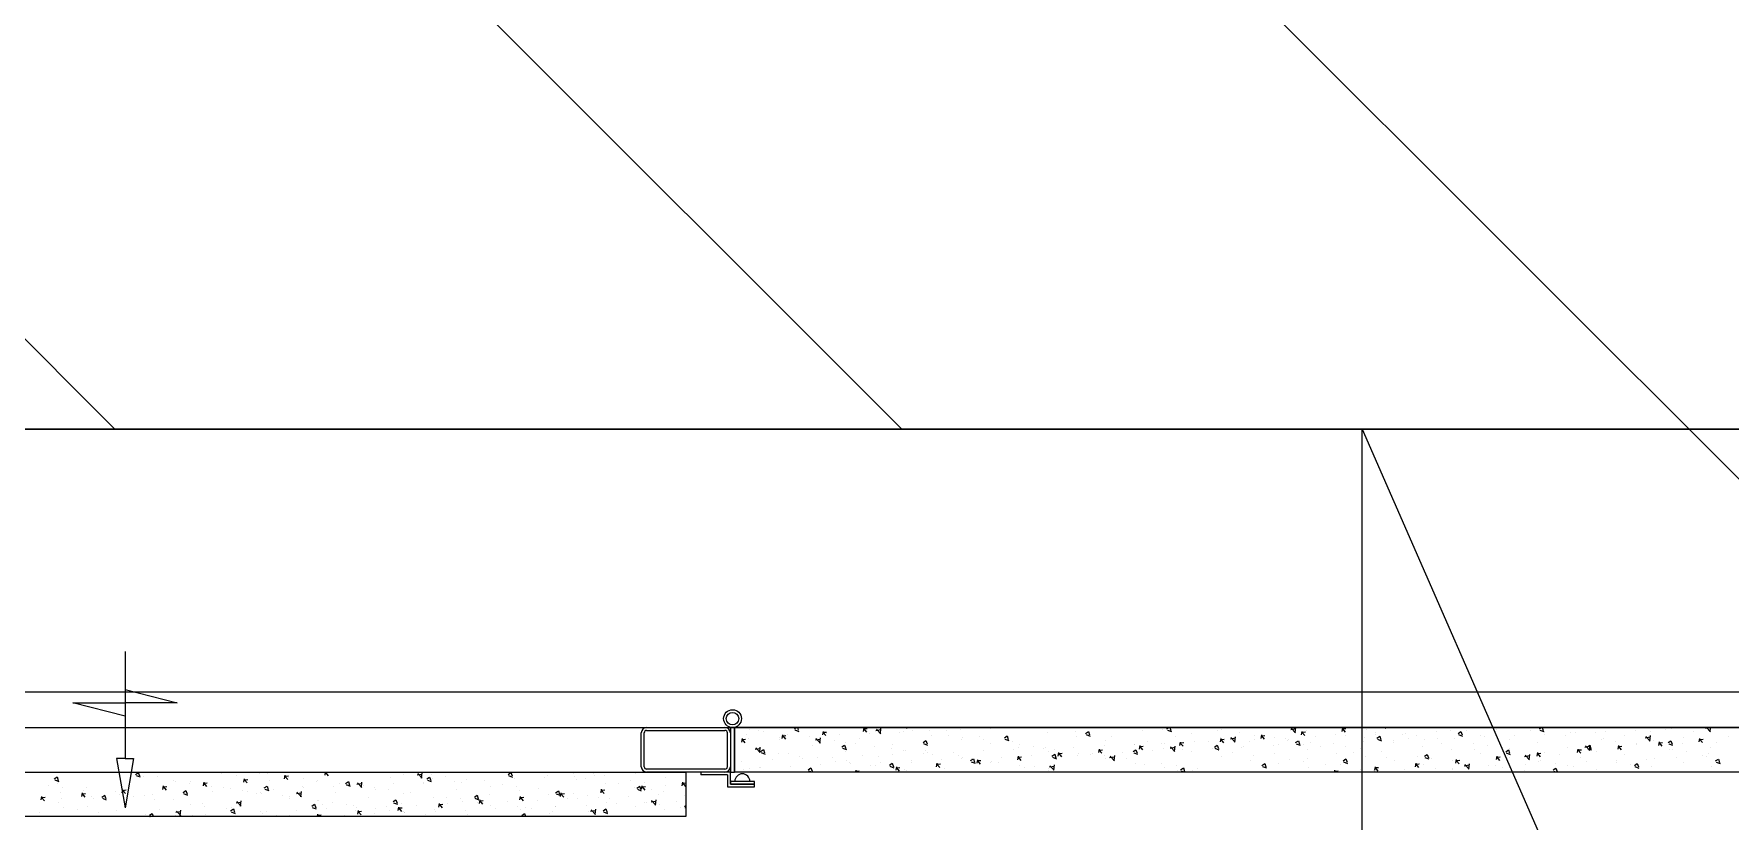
# Model space of a CAD drawing. Extents: x 758840 to 1108724, y -102573 to 143521.
# Drawn here: x 852511 to 854416, y 67787 to 68672 of the extents above; entities that cross this region are included whole.
import ezdxf
from ezdxf.xclip import XClip

# ---------------------------------------------------------------- set-up
doc = ezdxf.new("R2010")
doc.units = 0
doc.header["$LTSCALE"] = 1000
doc.header["$MEASUREMENT"] = 0
for name, color, linetype in [('02电气-设备', 255, 'Continuous'), ('02电气-设备基础', 252, 'Continuous'), ('0421-暖通-风管-变压器区域排风', 3, 'Continuous'), ('电缆沟', 2, 'Continuous'), ('钢盖板', 6, 'Continuous')]:
    doc.layers.add(name, color=color, linetype=linetype)

# ---------------------------------------------------------------- blocks, each defined once
blk = doc.blocks.new('BD4-PAL0101-HVPM02')
at = {"layer": '02电气-设备'}
for p, q in [((8381447.4, -4146404.4), (8394807.4, -4146404.4)), ((8384484.9, -4146448.5), (8384484.9, -4146410.5)), ((8384488.1, -4146448.5), (8384488.1, -4146410.5)), ((8384490.9, -4146404.5), (8384578.9, -4146404.5)), ((8384490.9, -4146407.7), (8384578.9, -4146407.7)), ((8384581.7, -4146448.5), (8384581.7, -4146410.5)), ((8384584.9, -4146410.5), (8384584.9, -4146448.5)), ((8384585.4, -4146454.5), (8384585.4, -4146404.3)), ((8384589.4, -4146454.5), (8384589.4, -4146404.3)), ((8385831.9, -4146404.4), (8384589.4, -4146404.4)), ((8384589.4, -4146404.4), (8384589.4, -4146454.4)), ((8384598, -4146416.8), (8384597.3, -4146420.8)), ((8384598.1, -4146417.9), (8384601.9, -4146417.5)), ((8384598.1, -4146418), (8384601.2, -4146421.6)), ((8384603.6, -4146412.2), (8384603.6, -4146412.2)), ((8384605.8, -4146417), (8384605.8, -4146417)), ((8384606, -4146406.6), (8384606, -4146406.6)), ((8384616.7, -4146407.7), (8384616.7, -4146407.7)), ((8384621.9, -4146408.7), (8384621.9, -4146408.7)), ((8384639.6, -4146415.6), (8384639.6, -4146415.6)), ((8384640.6, -4146418.5), (8384640.6, -4146418.5)), ((8384643.6, -4146412.8), (8384642.8, -4146416.8)), ((8384643.6, -4146413.9), (8384647.4, -4146413.6)), ((8384643.7, -4146414), (8384646.7, -4146417.6)), ((8384645.9, -4146411.9), (8384645.9, -4146411.9)), ((8384649.6, -4146412.4), (8384649.6, -4146412.4)), ((8384655.9, -4146404.6), (8384655.9, -4146404.6)), ((8384656.8, -4146405.9), (8384659, -4146404.4)), ((8384657.4, -4146407.1), (8384661.8, -4146408.8)), ((8384660.2, -4146404.4), (8384661.2, -4146407.6)), ((8384673.5, -4146414.1), (8384673.5, -4146414.1)), ((8384680.5, -4146418.3), (8384686.2, -4146417.4)), ((8384681.1, -4146417), (8384686.1, -4146422.2)), ((8384682.3, -4146416.9), (8384682.3, -4146416.9)), ((8384685.9, -4146416.1), (8384685.2, -4146422.1)), ((8384686, -4146417.2), (8384686, -4146417.2)), ((8384689.1, -4146408.9), (8384688.4, -4146412.8)), ((8384689.2, -4146409.9), (8384693, -4146409.6)), ((8384689.2, -4146410), (8384692.3, -4146413.6)), ((8384692.9, -4146410.9), (8384692.9, -4146410.9)), ((8384701.9, -4146419.3), (8384701.9, -4146419.3)), ((8384707.4, -4146412.7), (8384707.4, -4146412.7)), ((8384714.3, -4146421), (8384714.3, -4146421)), ((8384726, -4146422.4), (8384726, -4146422.4)), ((8384729.9, -4146417.3), (8384729.9, -4146417.3)), ((8384734.7, -4146404.9), (8384733.9, -4146408.8)), ((8384734.7, -4146405.9), (8384738.5, -4146405.6)), ((8384734.7, -4146406), (8384737.8, -4146409.7)), ((8384741.3, -4146411.3), (8384741.3, -4146411.3)), ((8384746.5, -4146404.6), (8384746.5, -4146404.6)), ((8384748.3, -4146407.8), (8384753.9, -4146406.9)), ((8384748.9, -4146406.5), (8384753.8, -4146411.7)), ((8384753.7, -4146405.5), (8384753, -4146411.6)), ((8384765.3, -4146404.8), (8384765.3, -4146404.8)), ((8384775.2, -4146409.8), (8384775.2, -4146409.8)), ((8384779.1, -4146409.1), (8384779.1, -4146409.1)), ((8384779.6, -4146404.4), (8384779.5, -4146404.9)), ((8384782.3, -4146404.4), (8384783.4, -4146405.7)), ((8384789.3, -4146407.9), (8384789.3, -4146407.9)), ((8384801.4, -4146421.2), (8384804.6, -4146419.1)), ((8384802, -4146422.5), (8384806.4, -4146424.2)), ((8384804.6, -4146419.1), (8384805.9, -4146423)), ((8384809.1, -4146408.4), (8384809.1, -4146408.4)), ((8384811.2, -4146413.1), (8384811.2, -4146413.1)), ((8384828.2, -4146407.8), (8384828.2, -4146407.8)), ((8384829.4, -4146413.2), (8384829.4, -4146413.2)), ((8384843, -4146407), (8384843, -4146407)), ((8384844.2, -4146417.9), (8384844.2, -4146417.9)), ((8384845.3, -4146415.3), (8384845.3, -4146415.3)), ((8384865.3, -4146414.1), (8384865.3, -4146414.1)), ((8384869.4, -4146418.5), (8384869.4, -4146418.5)), ((8384876.8, -4146422.4), (8384876.8, -4146422.4)), ((8384876.9, -4146405.5), (8384876.9, -4146405.5)), ((8384892.7, -4146416.2), (8384895.8, -4146414)), ((8384893.3, -4146417.4), (8384897.7, -4146419.1)), ((8384895.8, -4146414), (8384897.1, -4146417.9)), ((8384902.3, -4146420.5), (8384902.3, -4146420.5)), ((8384908.1, -4146405.3), (8384908.1, -4146405.3)), ((8384941.1, -4146410), (8384941.1, -4146410)), ((8384972.8, -4146409.2), (8384972.8, -4146409.2)), ((8384973.7, -4146414.5), (8384973.7, -4146414.5)), ((8384983.9, -4146411.1), (8384987.1, -4146408.9)), ((8384984.5, -4146412.4), (8384989, -4146414.1)), ((8384987.1, -4146409), (8384988.4, -4146412.8)), ((8384988.7, -4146411.3), (8384988.7, -4146411.3)), ((8385005.8, -4146418.6), (8385005.8, -4146418.6)), ((8385012.8, -4146414.5), (8385012.8, -4146414.5)), ((8385047.8, -4146408), (8385047.8, -4146408)), ((8385052.9, -4146419.8), (8385052.9, -4146419.8)), ((8385068.8, -4146421.9), (8385068.8, -4146421.9)), ((8385070.6, -4146406.7), (8385070.6, -4146406.7)), ((8385072.4, -4146422.1), (8385072.4, -4146422.1)), ((8385075.2, -4146406), (8385077.6, -4146404.4)), ((8385075.8, -4146407.3), (8385080.2, -4146409)), ((8385078.5, -4146404.4), (8385079.6, -4146407.7)), ((8385084.8, -4146414.4), (8385084.8, -4146414.4)), ((8385090.2, -4146420.8), (8385089.5, -4146424.7)), ((8385090.3, -4146421.8), (8385094.1, -4146421.5)), ((8385090.3, -4146421.9), (8385093.4, -4146425.5)), ((8385102.6, -4146410.7), (8385102.6, -4146410.7)), ((8385106.3, -4146420.7), (8385106.3, -4146420.7)), ((8385116.2, -4146405.3), (8385116.2, -4146405.3)), ((8385121.9, -4146420.7), (8385121.9, -4146420.7)), ((8385132.1, -4146407.4), (8385132.1, -4146407.4)), ((8385135.8, -4146416.8), (8385135, -4146420.7)), ((8385135.6, -4146415.5), (8385135.6, -4146415.5)), ((8385135.8, -4146417.8), (8385139.6, -4146417.5)), ((8385135.8, -4146417.9), (8385138.9, -4146421.6)), ((8385137.1, -4146406.8), (8385137.1, -4146406.8)), ((8385140.2, -4146419.2), (8385140.2, -4146419.2)), ((8385146.5, -4146417.1), (8385152.1, -4146416.2)), ((8385147.1, -4146415.8), (8385152, -4146421)), ((8385151.9, -4146414.8), (8385151.2, -4146420.9)), ((8385156.2, -4146410.5), (8385156.2, -4146410.5)), ((8385168.2, -4146420), (8385168.2, -4146420)), ((8385174.1, -4146413.2), (8385174.1, -4146413.2)), ((8385174.1, -4146417.8), (8385174.1, -4146417.8)), ((8385181.3, -4146412.8), (8385180.6, -4146416.8)), ((8385181.4, -4146413.8), (8385185.2, -4146413.5)), ((8385181.4, -4146413.9), (8385184.5, -4146417.6)), ((8385196.3, -4146415.8), (8385196.3, -4146415.8)), ((8385208, -4146416.4), (8385208, -4146416.4)), ((8385211.2, -4146419.5), (8385211.2, -4146419.5)), ((8385212.2, -4146417.9), (8385212.2, -4146417.9)), ((8385214.3, -4146406.6), (8385219.9, -4146405.7)), ((8385214.9, -4146405.3), (8385219.8, -4146410.5)), ((8385219.7, -4146404.4), (8385219, -4146410.4)), ((8385219.8, -4146421.4), (8385223, -4146419.3)), ((8385220.4, -4146422.7), (8385224.8, -4146424.4)), ((8385223, -4146419.3), (8385224.2, -4146423.1)), ((8385226.9, -4146408.8), (8385226.1, -4146412.8)), ((8385226.9, -4146409.8), (8385230.7, -4146409.5)), ((8385226.9, -4146409.9), (8385230, -4146413.6)), ((8385232.5, -4146407.7), (8385232.5, -4146407.7)), ((8385236.2, -4146421.1), (8385236.2, -4146421.1)), ((8385241.9, -4146415), (8385241.9, -4146415)), ((8385262.4, -4146422), (8385262.4, -4146422)), ((8385265.1, -4146412.1), (8385265.1, -4146412.1)), ((8385272.4, -4146404.8), (8385271.7, -4146408.8)), ((8385272.5, -4146405.9), (8385276.3, -4146405.5)), ((8385272.5, -4146405.9), (8385275.5, -4146409.6)), ((8385275.8, -4146413.5), (8385275.8, -4146413.5)), ((8385296.3, -4146420.6), (8385296.3, -4146420.6)), ((8385297.2, -4146416.2), (8385297.2, -4146416.2)), ((8385299.6, -4146406.6), (8385299.6, -4146406.6)), ((8385309.5, -4146410), (8385309.5, -4146410)), ((8385309.7, -4146412.1), (8385309.7, -4146412.1)), ((8385311.1, -4146416.3), (8385314.2, -4146414.2)), ((8385311.6, -4146417.6), (8385316.1, -4146419.3)), ((8385314.2, -4146414.2), (8385315.5, -4146418)), ((8385317.3, -4146404.4), (8385317.2, -4146404.8)), ((8385320.1, -4146404.4), (8385321.1, -4146405.6)), ((8385330.2, -4146419.2), (8385330.2, -4146419.2)), ((8385330.2, -4146420.9), (8385330.2, -4146420.9)), ((8385339.7, -4146411.8), (8385339.7, -4146411.8)), ((8385343.6, -4146410.7), (8385343.6, -4146410.7)), ((8385346.5, -4146416.4), (8385346.5, -4146416.4)), ((8385355.6, -4146413.9), (8385355.6, -4146413.9)), ((8385364.1, -4146417.8), (8385364.1, -4146417.8)), ((8385377.5, -4146409.2), (8385377.5, -4146409.2)), ((8385379.6, -4146417.1), (8385379.6, -4146417.1)), ((8385383.5, -4146422.7), (8385383.5, -4146422.7)), ((8385394.1, -4146408.3), (8385394.1, -4146408.3)), ((8385398, -4146416.3), (8385398, -4146416.3)), ((8385402.3, -4146411.2), (8385405.5, -4146409.1)), ((8385402.9, -4146412.5), (8385407.3, -4146414.2)), ((8385405.5, -4146409.1), (8385406.8, -4146412.9)), ((8385411.4, -4146407.8), (8385411.4, -4146407.8)), ((8385419.7, -4146422.4), (8385419.7, -4146422.4)), ((8385427.1, -4146413.1), (8385427.1, -4146413.1)), ((8385431.9, -4146414.9), (8385431.9, -4146414.9)), ((8385445.3, -4146406.4), (8385445.3, -4146406.4)), ((8385459.7, -4146417.6), (8385459.7, -4146417.6)), ((8385465.8, -4146413.5), (8385465.8, -4146413.5)), ((8385479.2, -4146404.9), (8385479.2, -4146404.9)), ((8385483.1, -4146407.9), (8385483.1, -4146407.9)), ((8385491.7, -4146421.6), (8385491.7, -4146421.6)), ((8385493.6, -4146406.1), (8385496.2, -4146404.4)), ((8385494.2, -4146407.4), (8385498.6, -4146409.1)), ((8385496.8, -4146404.4), (8385498, -4146407.8)), ((8385499, -4146410), (8385499, -4146410)), ((8385499.7, -4146412), (8385499.7, -4146412)), ((8385523, -4146413.1), (8385523, -4146413.1)), ((8385523.9, -4146405.3), (8385523.9, -4146405.3)), ((8385529, -4146410.3), (8385529, -4146410.3)), ((8385533.6, -4146410.6), (8385533.6, -4146410.6)), ((8385556.5, -4146409.7), (8385556.5, -4146409.7)), ((8385563.1, -4146418.4), (8385563.1, -4146418.4)), ((8385566.1, -4146416.6), (8385566.1, -4146416.6)), ((8385567.5, -4146409.2), (8385567.5, -4146409.2)), ((8385579, -4146420.5), (8385579, -4146420.5)), ((8385588.6, -4146413.8), (8385588.6, -4146413.8)), ((8385601.4, -4146407.7), (8385601.4, -4146407.7)), ((8385603.1, -4146423), (8385603.1, -4146423)), ((8385612.5, -4146415.9), (8385618.1, -4146415)), ((8385613.1, -4146414.6), (8385618, -4146419.8)), ((8385617.9, -4146413.6), (8385617.2, -4146419.7)), ((8385618.3, -4146409), (8385618.3, -4146409)), ((8385621.6, -4146418.6), (8385621.6, -4146418.6)), ((8385628, -4146420.7), (8385627.2, -4146424.7)), ((8385628, -4146421.7), (8385631.8, -4146421.4)), ((8385628, -4146421.8), (8385631.1, -4146425.5)), ((8385635.3, -4146406.3), (8385635.3, -4146406.3)), ((8385638.2, -4146421.5), (8385641.3, -4146419.4)), ((8385638.8, -4146422.8), (8385643.2, -4146424.5)), ((8385641.3, -4146419.4), (8385642.6, -4146423.2)), ((8385642.3, -4146406), (8385642.3, -4146406)), ((8385655.4, -4146415.4), (8385655.4, -4146415.4)), ((8385666.4, -4146409.2), (8385666.4, -4146409.2)), ((8385669.2, -4146404.9), (8385669.2, -4146404.9)), ((8385673.5, -4146416.7), (8385672.8, -4146420.7)), ((8385673.6, -4146417.8), (8385677.4, -4146417.4)), ((8385673.6, -4146417.8), (8385676.7, -4146421.5)), ((8385680.2, -4146405.4), (8385685.9, -4146404.5)), ((8385681.1, -4146404.4), (8385685.8, -4146409.3)), ((8385685.5, -4146404.4), (8385685, -4146409.2)), ((8385685.5, -4146406), (8385685.5, -4146406)), ((8385692.4, -4146421.7), (8385692.4, -4146421.7)), ((8385706.5, -4146414.4), (8385706.5, -4146414.4)), ((8384612.7, -4146428.8), (8384618.4, -4146428)), ((8384613.4, -4146427.5), (8384618.3, -4146432.7)), ((8384617.4, -4146428.8), (8384617.4, -4146428.8)), ((8384618.2, -4146426.6), (8384617.5, -4146432.6)), ((8384618.9, -4146431.4), (8384622.1, -4146429.3)), ((8384619.5, -4146432.7), (8384623.9, -4146434.4)), ((8384622.1, -4146429.3), (8384623.3, -4146433.1)), ((8384622.7, -4146431.7), (8384622.7, -4146431.7)), ((8384631.8, -4146440.7), (8384631.8, -4146440.7)), ((8384638.6, -4146433.8), (8384638.6, -4146433.8)), ((8384650.4, -4146433.6), (8384650.4, -4146433.6)), ((8384662.6, -4146436.9), (8384662.6, -4146436.9)), ((8384665.7, -4146439.3), (8384665.7, -4146439.3)), ((8384677.7, -4146424.9), (8384677.7, -4146424.9)), ((8384683, -4146438), (8384683, -4146438)), ((8384699.6, -4146437.9), (8384699.6, -4146437.9)), ((8384710.2, -4146426.3), (8384713.3, -4146424.2)), ((8384710.7, -4146427.6), (8384715.2, -4146429.3)), ((8384713.3, -4146424.2), (8384714.6, -4146428.1)), ((8384714.7, -4146431.2), (8384714.7, -4146431.2)), ((8384733.5, -4146436.4), (8384733.5, -4146436.4)), ((8384747.3, -4146425.7), (8384747.3, -4146425.7)), ((8384751.7, -4146437.6), (8384751.7, -4146437.6)), ((8384766.1, -4146427.7), (8384766.1, -4146427.7)), ((8384767, -4146423.6), (8384767, -4146423.6)), ((8384767.4, -4146435), (8384767.4, -4146435)), ((8384779.9, -4146430.2), (8384779.9, -4146430.2)), ((8384782, -4146429.8), (8384782, -4146429.8)), ((8384801.3, -4146433.6), (8384801.3, -4146433.6)), ((8384804, -4146430), (8384804, -4146430)), ((8384806, -4146433), (8384806, -4146433)), ((8384812, -4146434.3), (8384812, -4146434.3)), ((8384821.8, -4146440.7), (8384821.8, -4146440.7)), ((8384835.2, -4146432.1), (8384835.2, -4146432.1)), ((8384841, -4146436.4), (8384841, -4146436.4)), ((8384845, -4146439), (8384845, -4146439)), ((8384846.1, -4146438.2), (8384846.1, -4146438.2)), ((8384854.8, -4146441.7), (8384857.9, -4146439.6)), ((8384855.7, -4146439.2), (8384855.7, -4146439.2)), ((8384857.9, -4146439.6), (8384859.2, -4146443.4)), ((8384862.5, -4146440.7), (8384861.8, -4146444.7)), ((8384862, -4146440.3), (8384862, -4146440.3)), ((8384862.6, -4146441.7), (8384866.4, -4146441.4)), ((8384862.6, -4146441.8), (8384865.6, -4146445.5)), ((8384869.1, -4146430.7), (8384869.1, -4146430.7)), ((8384889.6, -4146437.8), (8384889.6, -4146437.8)), ((8384903, -4146429.3), (8384903, -4146429.3)), ((8384908, -4146436.7), (8384907.3, -4146440.7)), ((8384908.1, -4146437.7), (8384911.9, -4146437.4)), ((8384908.1, -4146437.8), (8384911.2, -4146441.5)), ((8384908.9, -4146426.4), (8384908.9, -4146426.4)), ((8384909.5, -4146423.7), (8384909.5, -4146423.7)), ((8384923.5, -4146436.4), (8384923.5, -4146436.4)), ((8384925.4, -4146425.8), (8384925.4, -4146425.8)), ((8384936.9, -4146427.8), (8384936.9, -4146427.8)), ((8384939.3, -4146426.8), (8384939.3, -4146426.8)), ((8384941.9, -4146431.2), (8384941.9, -4146431.2)), ((8384946, -4146436.6), (8384949.2, -4146434.5)), ((8384946.6, -4146437.9), (8384951.1, -4146439.6)), ((8384949.2, -4146434.5), (8384950.5, -4146438.4)), ((8384949.4, -4146429), (8384949.4, -4146429)), ((8384953.6, -4146432.7), (8384952.8, -4146436.7)), ((8384953.7, -4146433.8), (8384957.5, -4146433.4)), ((8384953.7, -4146433.8), (8384956.7, -4146437.5)), ((8384957.4, -4146434.9), (8384957.4, -4146434.9)), ((8384970.7, -4146426.4), (8384970.7, -4146426.4)), ((8384974.5, -4146435.6), (8384974.5, -4146435.6)), ((8384976.4, -4146433.2), (8384976.4, -4146433.2)), ((8384989.5, -4146434.3), (8384989.5, -4146434.3)), ((8384991.3, -4146433.5), (8384991.3, -4146433.5)), ((8384999.1, -4146428.7), (8384998.4, -4146432.7)), ((8384999.2, -4146429.8), (8385003, -4146429.4)), ((8384999.2, -4146429.9), (8385002.3, -4146433.5)), ((8385004.6, -4146425), (8385004.6, -4146425)), ((8385005.4, -4146436.4), (8385005.4, -4146436.4)), ((8385006.5, -4146439.7), (8385006.5, -4146439.7)), ((8385010.9, -4146438.1), (8385016.6, -4146437.3)), ((8385011.6, -4146436.8), (8385016.5, -4146442)), ((8385013.4, -4146439.6), (8385013.4, -4146439.6)), ((8385016.4, -4146435.9), (8385015.7, -4146441.9)), ((8385025.2, -4146432.1), (8385025.2, -4146432.1)), ((8385029.5, -4146439.5), (8385029.5, -4146439.5)), ((8385037.3, -4146431.6), (8385040.4, -4146429.4)), ((8385037.9, -4146432.8), (8385042.3, -4146434.5)), ((8385038.5, -4146423.5), (8385038.5, -4146423.5)), ((8385038.7, -4146423.3), (8385038.7, -4146423.3)), ((8385040.4, -4146429.4), (8385041.7, -4146433.3)), ((8385044.7, -4146424.7), (8385043.9, -4146428.7)), ((8385044.7, -4146425.8), (8385048.5, -4146425.5)), ((8385044.8, -4146425.9), (8385047.8, -4146429.5)), ((8385059.1, -4146430.6), (8385059.1, -4146430.6)), ((8385071.3, -4146427.8), (8385071.3, -4146427.8)), ((8385078.7, -4146427.6), (8385084.4, -4146426.7)), ((8385079.3, -4146426.3), (8385084.3, -4146431.5)), ((8385084.1, -4146425.4), (8385083.4, -4146431.4)), ((8385092.8, -4146425), (8385092.8, -4146425)), ((8385093, -4146429.2), (8385093, -4146429.2)), ((8385103.4, -4146431.9), (8385103.4, -4146431.9)), ((8385126.8, -4146427.8), (8385126.8, -4146427.8)), ((8385128.5, -4146426.5), (8385131.7, -4146424.3)), ((8385129.1, -4146427.7), (8385133.6, -4146429.5)), ((8385131.7, -4146424.4), (8385133, -4146428.2)), ((8385132.9, -4146430.3), (8385132.9, -4146430.3)), ((8385136.4, -4146436.6), (8385136.4, -4146436.6)), ((8385148.8, -4146432.4), (8385148.8, -4146432.4)), ((8385158.9, -4146427.1), (8385158.9, -4146427.1)), ((8385160.7, -4146426.3), (8385160.7, -4146426.3)), ((8385169, -4146441.1), (8385169, -4146441.1)), ((8385172.9, -4146435.6), (8385172.9, -4146435.6)), ((8385194.6, -4146424.9), (8385194.6, -4146424.9)), ((8385195.9, -4146433.5), (8385195.9, -4146433.5)), ((8385200.3, -4146424), (8385200.3, -4146424)), ((8385213, -4146440.9), (8385213, -4146440.9)), ((8385228.5, -4146423.5), (8385228.5, -4146423.5)), ((8385233, -4146439.8), (8385233, -4146439.8)), ((8385233.3, -4146428.8), (8385233.3, -4146428.8)), ((8385248.2, -4146425.9), (8385248.2, -4146425.9)), ((8385265.9, -4146433.3), (8385265.9, -4146433.3)), ((8385273.2, -4146441.9), (8385276.3, -4146439.7)), ((8385276.3, -4146426.3), (8385276.3, -4146426.3)), ((8385276.3, -4146439.7), (8385277.6, -4146443.6)), ((8385285.2, -4146432.2), (8385285.2, -4146432.2)), ((8385292.2, -4146428.4), (8385292.2, -4146428.4)), ((8385298, -4146437.3), (8385298, -4146437.3)), ((8385316.3, -4146431.6), (8385316.3, -4146431.6)), ((8385322.3, -4146438.6), (8385322.3, -4146438.6)), ((8385356.4, -4146436.9), (8385356.4, -4146436.9)), ((8385362.8, -4146425.4), (8385362.8, -4146425.4)), ((8385364.4, -4146436.8), (8385367.6, -4146434.7)), ((8385365, -4146438.1), (8385369.4, -4146439.8)), ((8385367.6, -4146434.7), (8385368.9, -4146438.5)), ((8385372.3, -4146439), (8385372.3, -4146439)), ((8385394.8, -4146429.5), (8385394.8, -4146429.5)), ((8385400.2, -4146440.6), (8385399.5, -4146444.6)), ((8385400.3, -4146441.7), (8385404.1, -4146441.3)), ((8385400.3, -4146441.8), (8385403.4, -4146445.4)), ((8385420.6, -4146429.1), (8385420.6, -4146429.1)), ((8385427.8, -4146434.2), (8385427.8, -4146434.2)), ((8385435.6, -4146424.5), (8385435.6, -4146424.5)), ((8385445.8, -4146436.6), (8385445, -4146440.6)), ((8385445.9, -4146437.7), (8385449.6, -4146437.4)), ((8385445.9, -4146437.8), (8385448.9, -4146441.4)), ((8385455.7, -4146431.7), (8385458.8, -4146429.6)), ((8385456.3, -4146433), (8385460.7, -4146434.7)), ((8385457.6, -4146435.4), (8385457.6, -4146435.4)), ((8385458.8, -4146429.6), (8385460.1, -4146433.4)), ((8385459.7, -4146427.6), (8385459.7, -4146427.6)), ((8385460.4, -4146438.7), (8385460.4, -4146438.7)), ((8385476.9, -4146436.9), (8385482.6, -4146436)), ((8385477.5, -4146435.6), (8385482.5, -4146440.8)), ((8385482.3, -4146434.7), (8385481.6, -4146440.7)), ((8385491.3, -4146432.7), (8385490.6, -4146436.6)), ((8385491.4, -4146433.7), (8385495.2, -4146433.4)), ((8385491.4, -4146433.8), (8385494.5, -4146437.4)), ((8385494.6, -4146441.8), (8385494.6, -4146441.8)), ((8385499.8, -4146432.9), (8385499.8, -4146432.9)), ((8385515.7, -4146435), (8385515.7, -4146435)), ((8385524.7, -4146426.4), (8385524.7, -4146426.4)), ((8385536.9, -4146428.7), (8385536.1, -4146432.6)), ((8385536.9, -4146429.7), (8385540.7, -4146429.4)), ((8385537, -4146429.8), (8385540, -4146433.5)), ((8385539.7, -4146438.2), (8385539.7, -4146438.2)), ((8385544.7, -4146426.4), (8385550.3, -4146425.5)), ((8385545.3, -4146425.1), (8385550.2, -4146430.3)), ((8385546.9, -4146426.6), (8385550.1, -4146424.5)), ((8385547.5, -4146427.9), (8385552, -4146429.6)), ((8385550.1, -4146424.2), (8385549.4, -4146430.2)), ((8385550.1, -4146424.5), (8385551.4, -4146428.3)), ((8385557.3, -4146430.9), (8385557.3, -4146430.9)), ((8385579.9, -4146441.6), (8385579.9, -4146441.6)), ((8385582.4, -4146424.7), (8385581.7, -4146428.7)), ((8385582.5, -4146425.7), (8385586.3, -4146425.4)), ((8385582.5, -4146425.8), (8385585.6, -4146429.5)), ((8385589.4, -4146434.9), (8385589.4, -4146434.9)), ((8385603.1, -4146423.7), (8385603.1, -4146423.7)), ((8385613.8, -4146440.2), (8385613.8, -4146440.2)), ((8385622.4, -4146439.7), (8385622.4, -4146439.7)), ((8385640.1, -4146429.3), (8385640.1, -4146429.3)), ((8385643.2, -4146428.9), (8385643.2, -4146428.9)), ((8385647.7, -4146438.7), (8385647.7, -4146438.7)), ((8385654.2, -4146423), (8385654.2, -4146423)), ((8385659.1, -4146431), (8385659.1, -4146431)), ((8385677.2, -4146435.7), (8385677.2, -4146435.7)), ((8385681.6, -4146437.3), (8385681.6, -4146437.3)), ((8385683.1, -4146434.2), (8385683.1, -4146434.2)), ((8385686.3, -4146427.1), (8385686.3, -4146427.1)), ((8385691.5, -4146442), (8385694.7, -4146439.9)), ((8385694.7, -4146439.9), (8385696, -4146443.7)), ((8383684.9, -4146454.5), (8384534.9, -4146454.5)), ((8383825.6, -4146462.1), (8383828.8, -4146460)), ((8383828.8, -4146460), (8383830.1, -4146463.9)), ((8383882.1, -4146455), (8383882.1, -4146455)), ((8383894, -4146455.5), (8383894, -4146455.5)), ((8383898, -4146457.1), (8383898, -4146457.1)), ((8383916.9, -4146457.1), (8383920.1, -4146454.9)), ((8383917.5, -4146458.3), (8383921.9, -4146460)), ((8383920, -4146454.9), (8383921.3, -4146458.8)), ((8383922, -4146460.3), (8383922, -4146460.3)), ((8383926, -4146459.6), (8383926, -4146459.6)), ((8383941.3, -4146459.1), (8383941.3, -4146459.1)), ((8384012.1, -4146454.5), (8384013.2, -4146454.9)), ((8384030.6, -4146457.9), (8384030.6, -4146457.9)), ((8384055.9, -4146456.5), (8384055.9, -4146456.5)), ((8384065.4, -4146456.3), (8384065.4, -4146456.3)), ((8384084.5, -4146458), (8384083.8, -4146462)), ((8384084.7, -4146459.1), (8384088.5, -4146458.8)), ((8384084.7, -4146459.2), (8384087.8, -4146462.9)), ((8384088.5, -4146461), (8384088.5, -4146461)), ((8384130, -4146454.5), (8384129.3, -4146458)), ((8384130.2, -4146455.1), (8384134, -4146454.8)), ((8384130.3, -4146455.2), (8384133.3, -4146458.9)), ((8384165.9, -4146454.8), (8384165.9, -4146454.8)), ((8384178.5, -4146454.5), (8384178.9, -4146454.9)), ((8384217.5, -4146457.2), (8384217.5, -4146457.2)), ((8384233.1, -4146457.7), (8384238.8, -4146456.8)), ((8384233.8, -4146456.3), (8384238.7, -4146461.5)), ((8384238.5, -4146455.3), (8384237.8, -4146461.4)), ((8384244, -4146462.3), (8384247.2, -4146460.1)), ((8384247.2, -4146460.2), (8384248.5, -4146464)), ((8384248.9, -4146457.6), (8384248.9, -4146457.6)), ((8384264.8, -4146459.7), (8384264.8, -4146459.7)), ((8384335.3, -4146457.2), (8384338.4, -4146455.1)), ((8384335.8, -4146458.4), (8384340.3, -4146460.1)), ((8384338.4, -4146455.1), (8384339.7, -4146458.9)), ((8384376.3, -4146460.8), (8384376.3, -4146460.8)), ((8384379.9, -4146458.6), (8384379.9, -4146458.6)), ((8384385.5, -4146455), (8384385.5, -4146455)), ((8384408.2, -4146455.8), (8384408.2, -4146455.8)), ((8384410.2, -4146459.3), (8384410.2, -4146459.3)), ((8384430.1, -4146454.5), (8384431.6, -4146455)), ((8384432.2, -4146458.9), (8384432.2, -4146458.9)), ((8384444.1, -4146457.9), (8384444.1, -4146457.9)), ((8384478, -4146456.5), (8384478, -4146456.5)), ((8384578.9, -4146451.3), (8384490.9, -4146451.3)), ((8384578.9, -4146454.5), (8384490.9, -4146454.5)), ((8384508.9, -4146454.8), (8384508.9, -4146454.8)), ((8384511.8, -4146460.1), (8384511.8, -4146460.1)), ((8384511.9, -4146455), (8384511.9, -4146455)), ((8384534.9, -4146454.5), (8384534.9, -4146504.5)), ((8384584.9, -4146454.5), (8384551.9, -4146454.5)), ((8384551.9, -4146454.5), (8384551.9, -4146457.5)), ((8384581.9, -4146457.5), (8384551.9, -4146457.5)), ((8384581.9, -4146457.5), (8384581.9, -4146471)), ((8384584.9, -4146468), (8384584.9, -4146454.5)), ((8384585.4, -4146454.5), (8384589.4, -4146454.5)), ((8384589.4, -4146454.4), (8385831.9, -4146454.4)), ((8384597.9, -4146442.2), (8384597.9, -4146442.2)), ((8384599.3, -4146451.4), (8384599.3, -4146451.4)), ((8384606.2, -4146450), (8384606.2, -4146450)), ((8384618.2, -4146449.9), (8384618.2, -4146449.9)), ((8384618.4, -4146449.3), (8384618.4, -4146449.3)), ((8384652.3, -4146447.8), (8384652.3, -4146447.8)), ((8384672.3, -4146451.9), (8384675.4, -4146449.8)), ((8384672.8, -4146453.2), (8384675.9, -4146454.4)), ((8384675.4, -4146449.8), (8384676.7, -4146453.6)), ((8384686.2, -4146446.4), (8384686.2, -4146446.4)), ((8384702.7, -4146442.2), (8384702.7, -4146442.2)), ((8384715.1, -4146442.1), (8384715.1, -4146442.1)), ((8384718.6, -4146444.3), (8384718.6, -4146444.3)), ((8384720.1, -4146445), (8384720.1, -4146445)), ((8384725.8, -4146452.6), (8384725.5, -4146454.4)), ((8384725.9, -4146453.7), (8384729.7, -4146453.3)), ((8384725.9, -4146453.8), (8384726.4, -4146454.4)), ((8384742.7, -4146447.5), (8384742.7, -4146447.5)), ((8384748.1, -4146446.9), (8384748.1, -4146446.9)), ((8384754, -4146443.5), (8384754, -4146443.5)), ((8384763.5, -4146446.8), (8384766.7, -4146444.7)), ((8384764.1, -4146448.1), (8384768.5, -4146449.8)), ((8384766.7, -4146444.7), (8384768, -4146448.5)), ((8384771.4, -4146448.6), (8384770.7, -4146452.6)), ((8384771.5, -4146449.7), (8384775.3, -4146449.4)), ((8384771.5, -4146449.8), (8384774.5, -4146453.4)), ((8384780.7, -4146451.3), (8384780.7, -4146451.3)), ((8384782.8, -4146452.8), (8384782.8, -4146452.8)), ((8384787.9, -4146442.1), (8384787.9, -4146442.1)), ((8384788.8, -4146443.9), (8384788.8, -4146443.9)), ((8384816.9, -4146444.7), (8384816.2, -4146448.6)), ((8384817, -4146445.7), (8384820.8, -4146445.4)), ((8384817, -4146445.8), (8384820.1, -4146449.4)), ((8384825.8, -4146450.3), (8384825.8, -4146450.3)), ((8384855.4, -4146443), (8384859.8, -4146444.7)), ((8384877.6, -4146443.5), (8384877.6, -4146443.5)), ((8384878.1, -4146442.7), (8384878.1, -4146442.7)), ((8384886.1, -4146443.5), (8384886.1, -4146443.5)), ((8384909.6, -4146447.6), (8384909.6, -4146447.6)), ((8384915.1, -4146449.1), (8384915.1, -4146449.1)), ((8384926.2, -4146448.8), (8384926.2, -4146448.8)), ((8384942.1, -4146450.9), (8384942.1, -4146450.9)), ((8384942.6, -4146452.3), (8384942.6, -4146452.3)), ((8384943.2, -4146448.6), (8384948.8, -4146447.8)), ((8384943.8, -4146447.4), (8384948.7, -4146452.5)), ((8384948.6, -4146446.4), (8384947.9, -4146452.4)), ((8384966.1, -4146454), (8384966.1, -4146454)), ((8385039.5, -4146444.5), (8385039.5, -4146444.5)), ((8385050.4, -4146445.9), (8385050.4, -4146445.9)), ((8385069.6, -4146444.8), (8385069.6, -4146444.8)), ((8385072.1, -4146448.9), (8385072.1, -4146448.9)), ((8385085.5, -4146446.9), (8385085.5, -4146446.9)), ((8385087.5, -4146452.3), (8385087.5, -4146452.3)), ((8385090.6, -4146452), (8385093.8, -4146449.9)), ((8385091.2, -4146453.3), (8385094, -4146454.4)), ((8385093.8, -4146449.9), (8385095.1, -4146453.8)), ((8385104.2, -4146453), (8385104.2, -4146453)), ((8385109.5, -4146450.1), (8385109.5, -4146450.1)), ((8385181.9, -4146447), (8385185.1, -4146444.8)), ((8385182.5, -4146448.2), (8385186.9, -4146449.9)), ((8385185.1, -4146444.8), (8385186.3, -4146448.7)), ((8385201.1, -4146445.2), (8385201.1, -4146445.2)), ((8385228.9, -4146442.9), (8385228.9, -4146442.9)), ((8385234.1, -4146449.9), (8385234.1, -4146449.9)), ((8385252.9, -4146446.1), (8385252.9, -4146446.1)), ((8385263.6, -4146452.6), (8385263.3, -4146454.4)), ((8385263.7, -4146453.6), (8385267.5, -4146453.3)), ((8385263.7, -4146453.7), (8385264.2, -4146454.4)), ((8385270, -4146446.2), (8385270, -4146446.2)), ((8385273.7, -4146443.1), (8385278.2, -4146444.9)), ((8385293, -4146451.4), (8385293, -4146451.4)), ((8385307, -4146452.5), (8385307, -4146452.5)), ((8385309.1, -4146448.6), (8385308.4, -4146452.6)), ((8385308.7, -4146453.1), (8385308.7, -4146453.1)), ((8385308.9, -4146453.5), (8385308.9, -4146453.5)), ((8385309.2, -4146449.6), (8385313, -4146449.3)), ((8385309.2, -4146449.7), (8385312.3, -4146453.4)), ((8385330.9, -4146442.1), (8385330.9, -4146442.1)), ((8385342.6, -4146451.6), (8385342.6, -4146451.6)), ((8385354.7, -4146444.6), (8385353.9, -4146448.6)), ((8385354.8, -4146445.7), (8385358.6, -4146445.3)), ((8385354.8, -4146445.7), (8385357.8, -4146449.4)), ((8385359.3, -4146444.9), (8385359.3, -4146444.9)), ((8385363.5, -4146446.6), (8385363.5, -4146446.6)), ((8385376.5, -4146450.2), (8385376.5, -4146450.2)), ((8385395.6, -4146450.6), (8385395.6, -4146450.6)), ((8385396.3, -4146442.1), (8385396.3, -4146442.1)), ((8385396.3, -4146451.3), (8385396.3, -4146451.3)), ((8385409.1, -4146447.4), (8385414.8, -4146446.6)), ((8385409.8, -4146446.1), (8385414.7, -4146451.3)), ((8385410.4, -4146448.8), (8385410.4, -4146448.8)), ((8385414.6, -4146445.2), (8385413.9, -4146451.2)), ((8385436.4, -4146447.4), (8385436.4, -4146447.4)), ((8385444.3, -4146447.3), (8385444.3, -4146447.3)), ((8385452.3, -4146449.5), (8385452.3, -4146449.5)), ((8385476.4, -4146452.7), (8385476.4, -4146452.7)), ((8385478.2, -4146445.9), (8385478.2, -4146445.9)), ((8385492.5, -4146442.8), (8385492.5, -4146442.8)), ((8385509, -4146452.2), (8385512.2, -4146450)), ((8385509.6, -4146453.5), (8385512, -4146454.4)), ((8385512.1, -4146444.5), (8385512.1, -4146444.5)), ((8385512.2, -4146450.1), (8385513.5, -4146453.9)), ((8385525.5, -4146447.5), (8385525.5, -4146447.5)), ((8385531.7, -4146448.1), (8385531.7, -4146448.1)), ((8385546, -4146443), (8385546, -4146443)), ((8385558.1, -4146452), (8385558.1, -4146452)), ((8385579.8, -4146443.5), (8385579.8, -4146443.5)), ((8385595.7, -4146445.5), (8385595.7, -4146445.5)), ((8385600.3, -4146447.1), (8385603.4, -4146445)), ((8385600.9, -4146448.4), (8385605.3, -4146450.1)), ((8385603.4, -4146445), (8385604.7, -4146448.8)), ((8385619.8, -4146448.7), (8385619.8, -4146448.7)), ((8385655, -4146444.2), (8385655, -4146444.2)), ((8385659.9, -4146454), (8385659.9, -4146454)), ((8385687.1, -4146448.2), (8385687.1, -4146448.2)), ((8385692.1, -4146443.3), (8385696.6, -4146445)), ((8383818.7, -4146469.6), (8383818.7, -4146469.6)), ((8383826.2, -4146463.4), (8383830.7, -4146465.1)), ((8383829.1, -4146467.4), (8383829.1, -4146467.4)), ((8383832.8, -4146478), (8383832.8, -4146478)), ((8383834.6, -4146471.6), (8383834.6, -4146471.6)), ((8383856.8, -4146478), (8383856, -4146482)), ((8383857, -4146479), (8383860.8, -4146478.7)), ((8383857, -4146479.1), (8383860, -4146482.8)), ((8383858.7, -4146474.8), (8383858.7, -4146474.8)), ((8383862.1, -4146472.2), (8383862.1, -4146472.2)), ((8383894.7, -4146476.6), (8383894.7, -4146476.6)), ((8383898.8, -4146480.1), (8383898.8, -4146480.1)), ((8383902.3, -4146474), (8383901.6, -4146478)), ((8383902.5, -4146475.1), (8383906.3, -4146474.7)), ((8383902.5, -4146475.1), (8383905.6, -4146478.8)), ((8383935.7, -4146479.4), (8383935.7, -4146479.4)), ((8383947.9, -4146470), (8383947.1, -4146474)), ((8383948.1, -4146471.1), (8383951.9, -4146470.7)), ((8383948.1, -4146471.2), (8383951.1, -4146474.8)), ((8383959, -4146464.3), (8383959, -4146464.3)), ((8383962.1, -4146465.6), (8383962.1, -4146465.6)), ((8383969.6, -4146478), (8383969.6, -4146478)), ((8383970.3, -4146477.5), (8383973.4, -4146475.4)), ((8383970.8, -4146478.8), (8383975.3, -4146480.5)), ((8383973.4, -4146475.4), (8383974.7, -4146479.3)), ((8383978, -4146467.7), (8383978, -4146467.7)), ((8383978.3, -4146465.5), (8383978.3, -4146465.5)), ((8383991.6, -4146468.8), (8383991.6, -4146468.8)), ((8383993.4, -4146466), (8383992.7, -4146470)), ((8383993.6, -4146467.1), (8383997.4, -4146466.8)), ((8383993.6, -4146467.2), (8383996.7, -4146470.8)), ((8384002, -4146470.8), (8384002, -4146470.8)), ((8384003.5, -4146476.5), (8384003.5, -4146476.5)), ((8384015.4, -4146471.9), (8384015.4, -4146471.9)), ((8384023.7, -4146472.9), (8384023.7, -4146472.9)), ((8384037.4, -4146475.1), (8384037.4, -4146475.1)), ((8384038.9, -4146462), (8384038.2, -4146466)), ((8384039.2, -4146463.1), (8384042.9, -4146462.8)), ((8384039.2, -4146463.2), (8384042.2, -4146466.8)), ((8384042.2, -4146476.1), (8384042.2, -4146476.1)), ((8384052.4, -4146478.2), (8384052.4, -4146478.2)), ((8384056.7, -4146477.6), (8384056.7, -4146477.6)), ((8384058, -4146478.2), (8384058, -4146478.2)), ((8384061.5, -4146472.4), (8384064.7, -4146470.3)), ((8384062.1, -4146473.7), (8384066.5, -4146475.4)), ((8384064.7, -4146470.3), (8384065.9, -4146474.2)), ((8384067.6, -4146464.3), (8384067.6, -4146464.3)), ((8384071.3, -4146473.7), (8384071.3, -4146473.7)), ((8384097.6, -4146478.7), (8384103.2, -4146477.8)), ((8384098.2, -4146477.3), (8384103.2, -4146482.5)), ((8384103, -4146476.4), (8384102.3, -4146482.4)), ((8384104.7, -4146470.6), (8384104.7, -4146470.6)), ((8384105.2, -4146472.2), (8384105.2, -4146472.2)), ((8384105.5, -4146461.6), (8384105.5, -4146461.6)), ((8384120.6, -4146465), (8384120.6, -4146465)), ((8384121.4, -4146463.7), (8384121.4, -4146463.7)), ((8384139.1, -4146470.8), (8384139.1, -4146470.8)), ((8384141.7, -4146477), (8384141.7, -4146477)), ((8384145.4, -4146466.9), (8384145.4, -4146466.9)), ((8384152.8, -4146467.4), (8384155.9, -4146465.2)), ((8384153.3, -4146468.6), (8384157.8, -4146470.3)), ((8384153.6, -4146469.8), (8384153.6, -4146469.8)), ((8384155.9, -4146465.2), (8384157.2, -4146469.1)), ((8384165.4, -4146468.2), (8384171, -4146467.3)), ((8384166, -4146466.8), (8384170.9, -4146472)), ((8384170.8, -4146465.8), (8384170.1, -4146471.9)), ((8384173, -4146469.4), (8384173, -4146469.4)), ((8384185.5, -4146472.2), (8384185.5, -4146472.2)), ((8384186.2, -4146474.3), (8384186.2, -4146474.3)), ((8384201.4, -4146474.2), (8384201.4, -4146474.2)), ((8384203, -4146461.1), (8384203, -4146461.1)), ((8384206.9, -4146467.9), (8384206.9, -4146467.9)), ((8384218.2, -4146478.3), (8384218.2, -4146478.3)), ((8384225.5, -4146477.4), (8384225.5, -4146477.4)), ((8384240, -4146467.5), (8384240, -4146467.5)), ((8384240.8, -4146466.5), (8384240.8, -4146466.5)), ((8384244.6, -4146463.5), (8384249, -4146465.2)), ((8384250.4, -4146461.9), (8384250.4, -4146461.9)), ((8384274.7, -4146465.1), (8384274.7, -4146465.1)), ((8384277, -4146473.8), (8384277, -4146473.8)), ((8384283.1, -4146466.4), (8384283.1, -4146466.4)), ((8384288.8, -4146462.9), (8384288.8, -4146462.9)), ((8384308.6, -4146463.6), (8384308.6, -4146463.6)), ((8384315.1, -4146470.5), (8384315.1, -4146470.5)), ((8384328.9, -4146468.2), (8384328.9, -4146468.2)), ((8384342.5, -4146462.2), (8384342.5, -4146462.2)), ((8384344.8, -4146470.3), (8384344.8, -4146470.3)), ((8384348.1, -4146475.2), (8384348.1, -4146475.2)), ((8384368.9, -4146473.4), (8384368.9, -4146473.4)), ((8384380.7, -4146479.7), (8384380.7, -4146479.7)), ((8384388.6, -4146477.7), (8384391.8, -4146475.5)), ((8384389.2, -4146478.9), (8384393.6, -4146480.6)), ((8384391.8, -4146475.6), (8384393.1, -4146479.4)), ((8384394.5, -4146477.9), (8384393.8, -4146481.9)), ((8384394.7, -4146479), (8384398.5, -4146478.7)), ((8384394.7, -4146479.1), (8384397.8, -4146482.7)), ((8384409, -4146478.7), (8384409, -4146478.7)), ((8384412, -4146462.6), (8384412, -4146462.6)), ((8384422.6, -4146461.4), (8384422.6, -4146461.4)), ((8384440, -4146473.9), (8384439.3, -4146477.9)), ((8384440.3, -4146475), (8384444.1, -4146474.7)), ((8384440.3, -4146475.1), (8384443.3, -4146478.7)), ((8384445, -4146467.4), (8384445, -4146467.4)), ((8384459.6, -4146467.7), (8384459.6, -4146467.7)), ((8384472.3, -4146464.2), (8384472.3, -4146464.2)), ((8384477.6, -4146471.9), (8384477.6, -4146471.9)), ((8384479.9, -4146472.6), (8384483.1, -4146470.5)), ((8384480.5, -4146473.8), (8384484.9, -4146475.5)), ((8384483, -4146470.5), (8384484.3, -4146474.3)), ((8384485.6, -4146469.9), (8384484.9, -4146473.9)), ((8384485.8, -4146471), (8384489.6, -4146470.7)), ((8384485.8, -4146471.1), (8384488.9, -4146474.8)), ((8384488.2, -4146466.3), (8384488.2, -4146466.3)), ((8384496.6, -4146474.1), (8384496.6, -4146474.1)), ((8384509.7, -4146475.9), (8384509.7, -4146475.9)), ((8384512.3, -4146469.5), (8384512.3, -4146469.5)), ((8384531.1, -4146466), (8384530.4, -4146469.9)), ((8384531.4, -4146467), (8384534.9, -4146466.7)), ((8384531.4, -4146467.1), (8384534.4, -4146470.8)), ((8384581.9, -4146468), (8384581.9, -4146471)), ((8384581.9, -4146471), (8384611.9, -4146471)), ((8384581.9, -4146471), (8384584.9, -4146471)), ((8384584.9, -4146464.2), (8384584.9, -4146468)), ((8384611.9, -4146465), (8384584.9, -4146465)), ((8384611.9, -4146468), (8384584.9, -4146468)), ((8384584.9, -4146468), (8384611.9, -4146468)), ((8384611.9, -4146468), (8384611.9, -4146465)), ((8384611.9, -4146471), (8384611.9, -4146468)), ((8383811.2, -4146482), (8383810.5, -4146485.9)), ((8383811.4, -4146483), (8383815.2, -4146482.7)), ((8383811.4, -4146483.1), (8383814.5, -4146486.8)), ((8383829.9, -4146488.5), (8383829.9, -4146488.5)), ((8383834, -4146483.7), (8383834, -4146483.7)), ((8383835.4, -4146494.6), (8383835.4, -4146494.6)), ((8383851.3, -4146496.7), (8383851.3, -4146496.7)), ((8383862.9, -4146493.3), (8383862.9, -4146493.3)), ((8383867.9, -4146482.3), (8383867.9, -4146482.3)), ((8383869.9, -4146484.3), (8383869.9, -4146484.3)), ((8383879, -4146482.6), (8383882.2, -4146480.5)), ((8383879.6, -4146483.9), (8383884, -4146485.6)), ((8383882.1, -4146480.5), (8383883.4, -4146484.3)), ((8383895.5, -4146497.8), (8383895.5, -4146497.8)), ((8383901.8, -4146480.8), (8383901.8, -4146480.8)), ((8383906.9, -4146490.7), (8383906.9, -4146490.7)), ((8383914.7, -4146482.2), (8383914.7, -4146482.2)), ((8383926.8, -4146480.7), (8383926.8, -4146480.7)), ((8383938.7, -4146485.3), (8383938.7, -4146485.3)), ((8383943.9, -4146497), (8383943.9, -4146497)), ((8383959.8, -4146485.5), (8383959.8, -4146485.5)), ((8383962, -4146499.7), (8383967.7, -4146498.8)), ((8383962.7, -4146498.4), (8383967.6, -4146503.5)), ((8383967.5, -4146497.4), (8383966.8, -4146503.4)), ((8383978.8, -4146490.6), (8383978.8, -4146490.6)), ((8383992.4, -4146489.9), (8383992.4, -4146489.9)), ((8383994.7, -4146492.7), (8383994.7, -4146492.7)), ((8384018.8, -4146495.9), (8384018.8, -4146495.9)), ((8384023.6, -4146498), (8384026.8, -4146495.9)), ((8384024.5, -4146494), (8384024.5, -4146494)), ((8384026.8, -4146495.9), (8384028, -4146499.7)), ((8384029.8, -4146489.2), (8384035.5, -4146488.3)), ((8384030.5, -4146487.8), (8384035.4, -4146493)), ((8384035.2, -4146486.9), (8384034.5, -4146492.9)), ((8384057.4, -4146498.8), (8384057.4, -4146498.8)), ((8384063.4, -4146498.8), (8384063.4, -4146498.8)), ((8384082.1, -4146481.4), (8384082.1, -4146481.4)), ((8384089.3, -4146482.1), (8384089.3, -4146482.1)), ((8384089.4, -4146484.6), (8384089.4, -4146484.6)), ((8384097.3, -4146497.4), (8384097.3, -4146497.4)), ((8384114.9, -4146492.9), (8384118, -4146490.8)), ((8384115.4, -4146494.2), (8384119.9, -4146495.9)), ((8384118, -4146490.8), (8384119.3, -4146494.6)), ((8384121.4, -4146486.2), (8384121.4, -4146486.2)), ((8384122.2, -4146486.7), (8384122.2, -4146486.7)), ((8384126.5, -4146490.9), (8384126.5, -4146490.9)), ((8384131.2, -4146496), (8384131.2, -4146496)), ((8384138.1, -4146488.8), (8384138.1, -4146488.8)), ((8384154.3, -4146490.9), (8384154.3, -4146490.9)), ((8384162.1, -4146491.9), (8384162.1, -4146491.9)), ((8384163.5, -4146497.3), (8384163.5, -4146497.3)), ((8384165.1, -4146494.6), (8384165.1, -4146494.6)), ((8384166.8, -4146497.8), (8384166, -4146501.8)), ((8384167, -4146498.9), (8384170.8, -4146498.6)), ((8384167, -4146499), (8384170.1, -4146502.7)), ((8384178.7, -4146483.3), (8384178.7, -4146483.3)), ((8384186.9, -4146495.4), (8384186.9, -4146495.4)), ((8384199, -4146493.1), (8384199, -4146493.1)), ((8384202.3, -4146497.2), (8384202.3, -4146497.2)), ((8384206.1, -4146487.8), (8384209.3, -4146485.7)), ((8384206.7, -4146489.1), (8384211.1, -4146490.8)), ((8384209.3, -4146485.7), (8384210.6, -4146489.6)), ((8384212.3, -4146493.9), (8384211.6, -4146497.8)), ((8384212.5, -4146494.9), (8384216.3, -4146494.6)), ((8384212.5, -4146495), (8384215.6, -4146498.7)), ((8384215.8, -4146489.7), (8384215.8, -4146489.7)), ((8384232.9, -4146491.7), (8384232.9, -4146491.7)), ((8384251.2, -4146483.1), (8384251.2, -4146483.1)), ((8384252.8, -4146496.1), (8384252.8, -4146496.1)), ((8384253.4, -4146498.8), (8384253.4, -4146498.8)), ((8384257.9, -4146489.9), (8384257.1, -4146493.9)), ((8384258.1, -4146490.9), (8384261.9, -4146490.6)), ((8384258.1, -4146491), (8384261.1, -4146494.7)), ((8384265.6, -4146482.7), (8384265.6, -4146482.7)), ((8384266.8, -4146490.3), (8384266.8, -4146490.3)), ((8384281.5, -4146484.8), (8384281.5, -4146484.8)), ((8384283.8, -4146487.5), (8384283.8, -4146487.5)), ((8384287.3, -4146497.4), (8384287.3, -4146497.4)), ((8384297.4, -4146482.8), (8384300.5, -4146480.6)), ((8384297.9, -4146484), (8384302.4, -4146485.7)), ((8384300.5, -4146480.6), (8384301.8, -4146484.5)), ((8384300.7, -4146488.8), (8384300.7, -4146488.8)), ((8384303.4, -4146485.9), (8384302.7, -4146489.9)), ((8384303.6, -4146487), (8384307.4, -4146486.6)), ((8384303.6, -4146487), (8384306.7, -4146490.7)), ((8384305.5, -4146488), (8384305.5, -4146488)), ((8384314.1, -4146480.2), (8384314.1, -4146480.2)), ((8384315.9, -4146491.6), (8384315.9, -4146491.6)), ((8384321.2, -4146495.9), (8384321.2, -4146495.9)), ((8384334.6, -4146487.4), (8384334.6, -4146487.4)), ((8384345.6, -4146493.2), (8384345.6, -4146493.2)), ((8384349, -4146481.9), (8384348.2, -4146485.9)), ((8384348.9, -4146496.4), (8384348.9, -4146496.4)), ((8384349.2, -4146483), (8384353, -4146482.6)), ((8384349.2, -4146483.1), (8384352.2, -4146486.7)), ((8384351.1, -4146486.5), (8384351.1, -4146486.5)), ((8384355.1, -4146494.5), (8384355.1, -4146494.5)), ((8384361.5, -4146495.3), (8384361.5, -4146495.3)), ((8384368.5, -4146486), (8384368.5, -4146486)), ((8384385.6, -4146498.5), (8384385.6, -4146498.5)), ((8384388.1, -4146492.9), (8384388.1, -4146492.9)), ((8384389, -4146493.1), (8384389, -4146493.1)), ((8384402.4, -4146484.5), (8384402.4, -4146484.5)), ((8384412.8, -4146483.8), (8384412.8, -4146483.8)), ((8384422.9, -4146491.6), (8384422.9, -4146491.6)), ((8384424.9, -4146480.8), (8384424.9, -4146480.8)), ((8384428, -4146498.5), (8384433.7, -4146497.6)), ((8384428.6, -4146497.1), (8384433.6, -4146502.3)), ((8384433.4, -4146496.2), (8384432.7, -4146502.2)), ((8384436.3, -4146483.1), (8384436.3, -4146483.1)), ((8384442, -4146498.2), (8384445.2, -4146496)), ((8384445.1, -4146496), (8384446.4, -4146499.9)), ((8384445.8, -4146488.5), (8384445.8, -4146488.5)), ((8384448.9, -4146484), (8384448.9, -4146484)), ((8384456.8, -4146490.2), (8384456.8, -4146490.2)), ((8384470.2, -4146481.7), (8384470.2, -4146481.7)), ((8384478.4, -4146493), (8384478.4, -4146493)), ((8384489, -4146489.3), (8384489, -4146489.3)), ((8384490.7, -4146488.8), (8384490.7, -4146488.8)), ((8384495.8, -4146488), (8384501.4, -4146487.1)), ((8384496.4, -4146486.6), (8384501.4, -4146491.8)), ((8384501.2, -4146485.7), (8384500.5, -4146491.7)), ((8384504.1, -4146480.2), (8384504.1, -4146480.2)), ((8384504.9, -4146491.4), (8384504.9, -4146491.4)), ((8384510.4, -4146497.1), (8384510.4, -4146497.1)), ((8384524.6, -4146487.3), (8384524.6, -4146487.3)), ((8384529, -4146494.5), (8384529, -4146494.5)), ((8384533.3, -4146493.1), (8384534.9, -4146492)), ((8384533.6, -4146480.4), (8384533.6, -4146480.4)), ((8384533.8, -4146494.3), (8384534.9, -4146494.7)), ((8384534.9, -4146504.5), (8383684.9, -4146504.5)), ((8383808.6, -4146500.2), (8383808.6, -4146500.2)), ((8383875.4, -4146499.9), (8383875.4, -4146499.9)), ((8383927.6, -4146501.8), (8383927.6, -4146501.8)), ((8383932.4, -4146503.1), (8383935.5, -4146501)), ((8383932.9, -4146504.3), (8383933.3, -4146504.5)), ((8383935.5, -4146501), (8383936.7, -4146504.5)), ((8383961.7, -4146503.1), (8383961.7, -4146503.1)), ((8383981, -4146503.4), (8383981, -4146503.4)), ((8383995.6, -4146501.7), (8383995.6, -4146501.7)), ((8384024.2, -4146499.3), (8384028.6, -4146501)), ((8384029.5, -4146500.3), (8384029.5, -4146500.3)), ((8384058.9, -4146501.2), (8384058.9, -4146501.2)), ((8384074.8, -4146503.3), (8384074.8, -4146503.3)), ((8384090.1, -4146503.2), (8384090.1, -4146503.2)), ((8384121.2, -4146501.8), (8384120.7, -4146504.5)), ((8384121.4, -4146502.9), (8384125.2, -4146502.6)), ((8384121.4, -4146503), (8384122.7, -4146504.5)), ((8384151.7, -4146503.1), (8384151.7, -4146503.1)), ((8384185.6, -4146501.6), (8384185.6, -4146501.6)), ((8384200.5, -4146503.6), (8384200.5, -4146503.6)), ((8384218.1, -4146499.3), (8384218.1, -4146499.3)), ((8384219, -4146499.5), (8384219, -4146499.5)), ((8384219.5, -4146500.2), (8384219.5, -4146500.2)), ((8384242.2, -4146502.5), (8384242.2, -4146502.5)), ((8384252, -4146504.2), (8384252, -4146504.2)), ((8384289.8, -4146502.4), (8384289.8, -4146502.4)), ((8384350.7, -4146503.2), (8384353.9, -4146501.1)), ((8384351.3, -4146504.5), (8384351.4, -4146504.5)), ((8384353.9, -4146501.1), (8384355, -4146504.5)), ((8384381.5, -4146500.8), (8384381.5, -4146500.8)), ((8384425.2, -4146499.3), (8384425.2, -4146499.3)), ((8384425.7, -4146503.8), (8384425.7, -4146503.8)), ((8384442.6, -4146499.4), (8384447, -4146501.1))]:
    blk.add_line(p, q, dxfattribs=at)
for radius in [10, 7]:
    blk.add_circle((8384587.4, -4146394.5), radius, dxfattribs=at)
for centre, radius, start, end in [((8384490.9, -4146410.5), 6, 90, 180), ((8384490.9, -4146410.5), 2.8, 90, 180), ((8384578.9, -4146410.5), 6, 0, 90), ((8384578.9, -4146410.5), 2.8, 0, 90), ((8384490.9, -4146448.5), 6, 180, 270), ((8384490.9, -4146448.5), 2.8, 180, 270), ((8384578.9, -4146448.5), 6, 270, 0), ((8384578.9, -4146448.5), 2.8, 270, 0), ((8384598.4, -4146465), 8.49, 0, 180)]:
    blk.add_arc(centre, radius, start, end, dxfattribs=at)
blk = doc.blocks.new('HFfh2')
for p, q in [((-4.431, 0), (-3.933, 1.945)), ((-3.933, 1.945), (-3.933, -0.007)), ((-5.847, 0), (-1.849, 0)), ((-3.431, 0), (-3.933, -1.958)), ((-1.849, 0.315), (0, 0)), ((-1.849, 0), (-1.849, 0.315)), ((-1.849, 0), (-1.849, -0.315)), ((-3.933, -1.958), (-3.933, -0.007)), ((-1.849, -0.315), (0, 0))]:
    blk.add_line(p, q)
blk = doc.blocks.new('配电区域 中压区域进风')
at = {"layer": '0421-暖通-风管-变压器区域排风', "color": 3, "xscale": 30, "yscale": 30, "rotation": 90}
blk.add_blockref('HFfh2', (837390.3, 70578.4, 50), dxfattribs=at)
blk = doc.blocks.new('A$C675A25EF')
at = {"layer": '钢盖板'}
h = blk.add_hatch(dxfattribs=at)
h.set_pattern_fill('ANSI31', color=8, scale=5000, style=0)
h.set_pattern_definition([(45, (-316780.8, -189325), (-441.94174, 441.94174), [])])
h.paths.add_polyline_path([(56721.3, -23142), (62139.3, -23142), (62139.3, -23542), (56721.3, -23542)], flags=16)
h.paths.add_polyline_path([(62839.3, -23142), (171003.3, -23142), (171003.3, -23542), (62839.3, -23542)], flags=16)
h.paths.add_polyline_path([(171703.3, -23142), (177121.3, -23142), (177121.3, -23542), (171703.3, -23542)], flags=16)
h.paths.add_polyline_path([(177121.3, -47841.9), (177821.3, -47841.9), (177821.3, -24642), (178221.3, -24242), (211693.3, -24242), (211693.3, -25341.9), (211993.3, -25341.9), (211993.3, -24242), (216517.3, -24242), (216517.3, -25341.9), (216817.3, -25341.9), (216817.3, -24242), (216811.3, -24242), (216811.3, -23542), (177821.3, -23542), (177821.3, -23142), (216817.3, -23142), (216817.3, -21342.1), (216517.3, -21342.1), (216517.3, -22442), (211993.3, -22442), (211993.3, -21342.1), (211693.3, -21342.1), (211693.3, -22442), (192141.8, -22442), (192141.8, -21542), (194493.8, -21542), (194493.8, -20942), (184491.8, -20942), (184491.8, -21542), (185341.8, -21542), (185341.8, -22442), (169651.3, -22442), (169651.3, -21542), (171703.3, -21542), (171703.3, -20939.3), (161803.3, -20939.3), (161803.3, -21542), (162851.3, -21542), (162851.3, -22442), (143449.3, -22442), (143449.3, -21342.1), (143149.3, -21342.1), (143149.3, -22442), (138625.3, -22442), (138625.3, -21342.1), (138325.3, -21342.1), (138325.3, -22442), (95517.3, -22442), (95517.3, -21342.1), (95217.3, -21342.1), (95217.3, -22442), (90693.3, -22442), (90693.3, -21342.1), (90393.3, -21342.1), (90393.3, -22442), (70991.3, -22442), (70991.3, -21542), (72039.3, -21542), (72039.3, -20942), (62141.3, -20942), (62141.3, -21542), (64191.3, -21542), (64191.3, -22442), (48500.8, -22442), (48500.8, -21542), (49350.8, -21542), (49350.8, -20942), (39350.8, -20942), (39350.8, -21542), (41700.8, -21542), (41700.8, -22442), (22149.3, -22442), (22149.3, -21342.1), (21849.3, -21342.1), (21849.3, -22442), (17325.3, -22442), (17325.3, -21342.1), (17025.3, -21342.1), (17025.3, -22442), (17031.3, -22442), (17031.3, -23142), (56021.3, -23142), (56021.3, -23542), (17025.3, -23542), (17025.3, -25341.9), (17325.3, -25341.9), (17325.3, -24242), (21849.3, -24242), (21849.3, -25341.9), (22149.3, -25341.9), (22149.3, -24242), (55620.6, -24241.3), (56021.3, -24642), (56021.2, -47872.1), (56721.2, -47875.8), (56720.6, -24642.7), (57121.3, -24242), (64191.3, -24242), (64191.3, -25142), (62141.3, -25142), (62141.3, -25742), (72041.3, -25742), (72041.3, -25142), (70991.3, -25142), (70991.3, -24242), (90393.3, -24242), (90393.3, -25341.9), (90693.3, -25341.9), (90693.3, -24242), (95217.3, -24242), (95217.3, -25341.9), (95517.3, -25341.9), (95517.3, -24242), (138325.3, -24242), (138325.3, -25341.9), (138625.3, -25341.9), (138625.3, -24242), (143149.3, -24242), (143149.3, -25341.9), (143449.3, -25341.9), (143449.3, -24242), (162851.3, -24242), (162851.3, -25142), (161803.3, -25142), (161803.3, -25742), (171703.3, -25742), (171703.3, -25142), (169651.3, -25142), (169651.3, -24242), (176720.6, -24241.3), (177121.3, -24642)])
h.paths.add_polyline_path([(111433.3, -23142), (122409.3, -23142), (122409.3, -22442), (111433.3, -22442)], flags=16)
h.paths.add_polyline_path([(111433.3, -24242), (122409.3, -24242), (122409.3, -23542), (111433.3, -23542)], flags=16)
at = {"layer": '钢盖板', "color": 8}
blk.add_lwpolyline([(17031.3, -23142), (17031.3, -21342.1), (17331.3, -21342.1), (17331.3, -22442), (21851.3, -22442), (21851.3, -21342.1), (22151.3, -21342.1), (22151.3, -22442), (41700.8, -22442), (41700.8, -21542), (39350.8, -21542), (39350.8, -20942), (49350.8, -20942), (49350.8, -21542), (48500.8, -21542), (48500.8, -22442), (90391.3, -22442)], dxfattribs=at)
blk = doc.blocks.new('dlg')
at = {"layer": '电缆沟'}
for p, q in [((684656.2, 162714.9), (616411.2, 162714.9)), ((658456.2, 161814.9), (658456.2, 162714.9)), ((658456.2, 162714.9), (658727.7, 162094.7))]:
    blk.add_line(p, q, dxfattribs=at)

msp = doc.modelspace()

# ---------------------------------------------------------------- linework, layer by layer
at = {"layer": '02电气-设备基础'}
msp.add_lwpolyline([(865704.28, 67632.53), (847360.28, 67632.53), (847360.28, 67932.53), (865704.28, 67932.53)], close=True, dxfattribs=at)
at = {"layer": '钢盖板', "color": 8}
msp.add_lwpolyline([(806843.02, 68927.64), (806843.02, 67127.75), (807143.02, 67127.75), (807143.02, 68227.64), (811663.02, 68227.64), (811663.02, 67127.75), (811963.02, 67127.75), (811963.02, 68227.64), (880203.02, 68227.64), (880203.02, 67127.75), (880503.02, 67127.75), (880503.02, 68227.64), (885023.02, 68227.64), (885023.02, 67127.75), (885323.02, 67127.75), (885323.02, 68227.64), (901245.02, 68227.64), (901245.02, 68927.64), (852653.02, 68927.64), (852653.02, 69327.64), (901245.02, 69327.64)], dxfattribs=at)

# ---------------------------------------------------------------- block references
at = {"layer": '02电气-设备'}
msp.add_blockref('BD4-PAL0101-HVPM02', (-7531291.39, 4214296.89, 0), dxfattribs=at)
at = {"layer": '0421-暖通-风管-变压器区域排风', "color": 5, "rotation": 180}
msp.add_blockref('配电区域 中压区域进风', (1690004.01, 138380.62, 0), dxfattribs=at)
at = {"layer": '电缆沟', "color": 250}
ref = msp.add_blockref('dlg', (195546.85, -94487.22), dxfattribs=at)
XClip(ref).set_block_clipping_path([(593286.1732931416, 142691.8646106179), (716986.1733082433, 211143.5433225089)])
at = {"layer": '钢盖板', "color": 8}
ref = msp.add_blockref('A$C675A25EF', (789811.69, 45785.61), dxfattribs=dict(at, xscale=-1, rotation=180))
XClip(ref).set_block_clipping_path([(-928.670863559, -70942.9526504109), (122721.3291515426, 2298.0898296545)])

doc.saveas('drawing.dxf')
